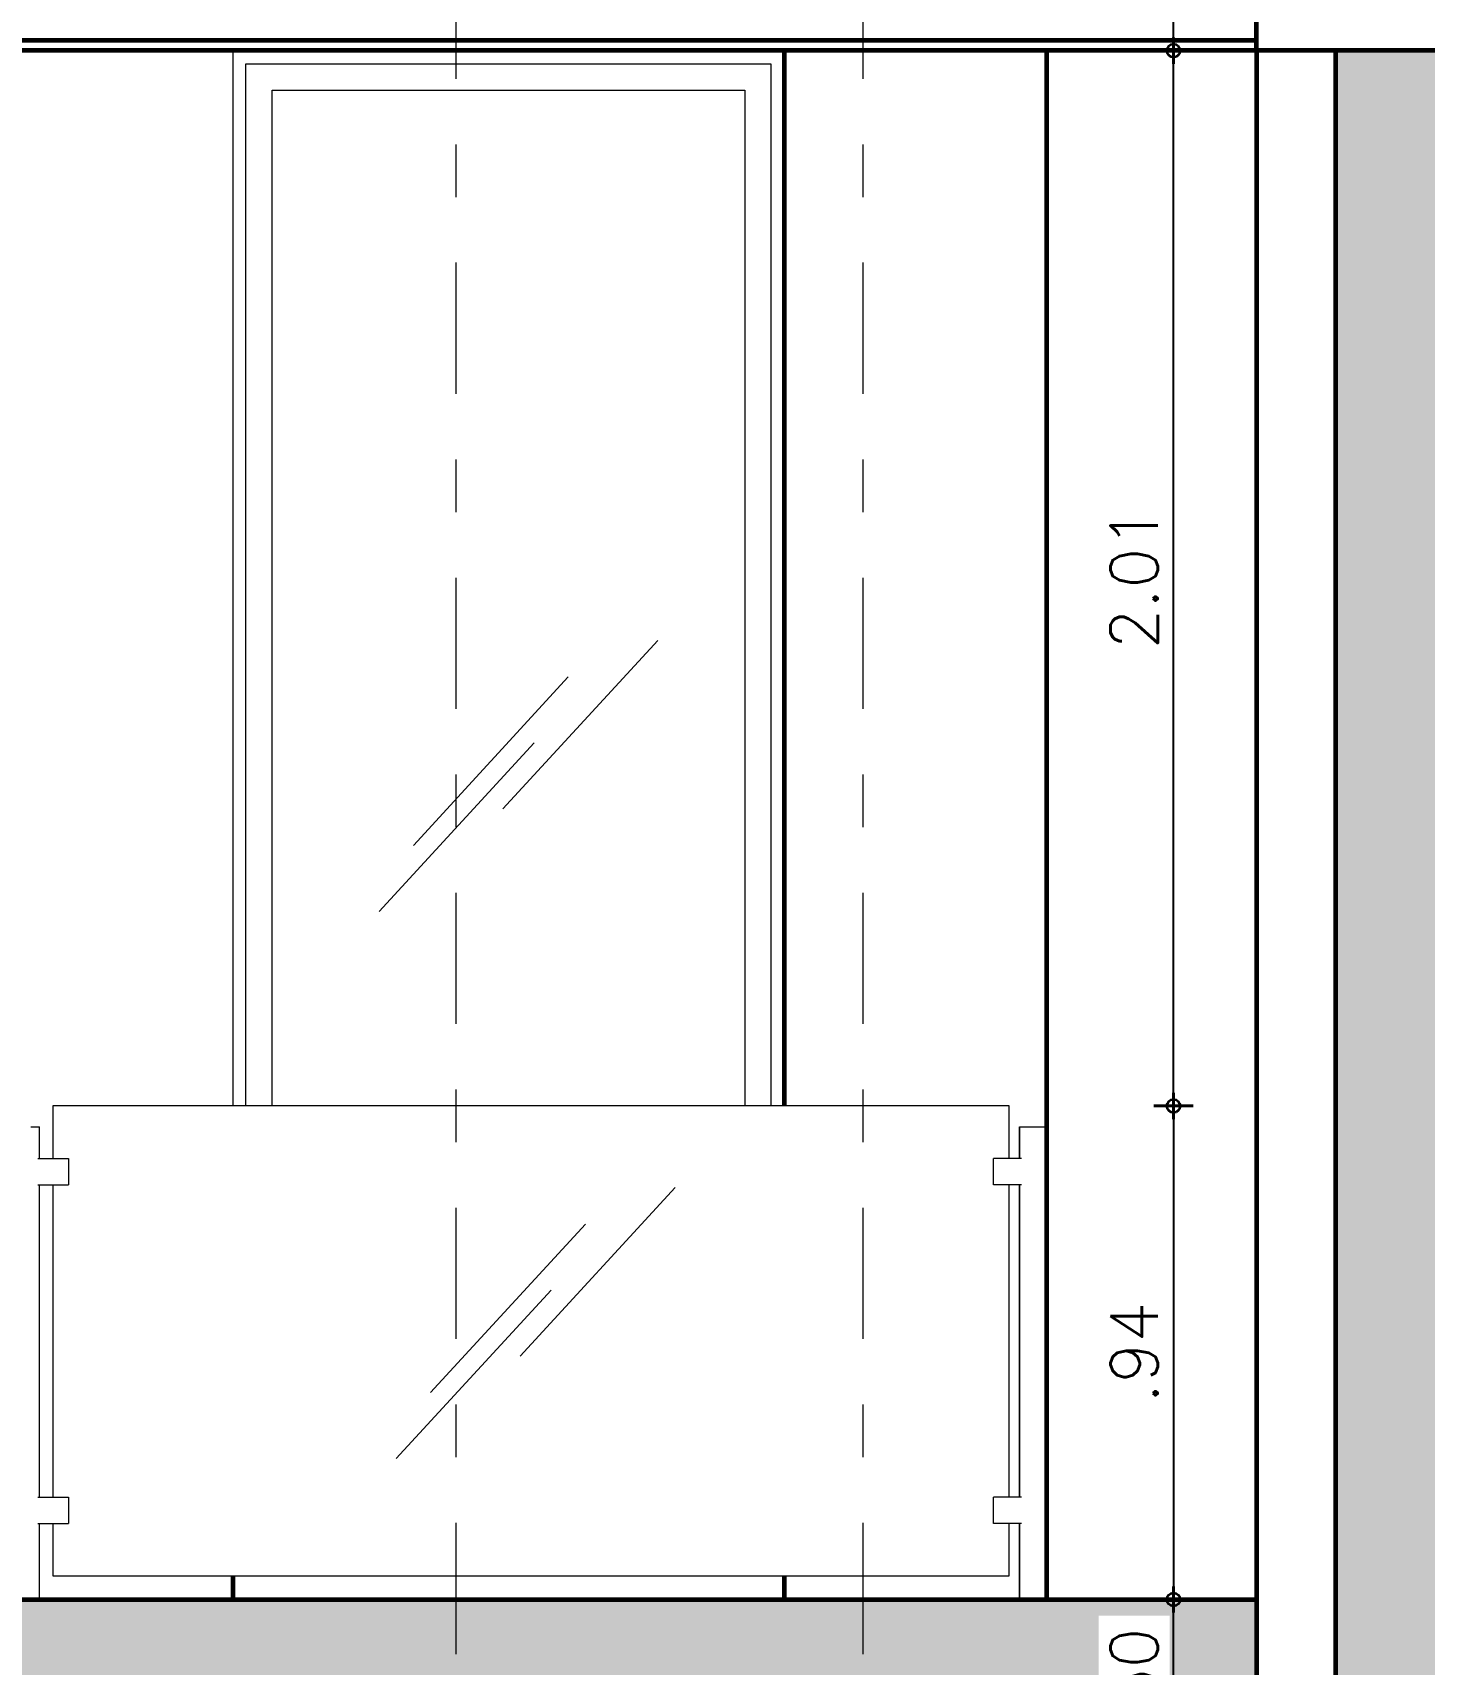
# Model space of a CAD drawing. Header units: metres. Extents: x -50 to 76, y -61 to 14.
# Drawn here: x 30.873 to 33.523, y -51.12 to -48.013 of the extents above; entities that cross this region are included whole.
import ezdxf

# ---------------------------------------------------------------- set-up
doc = ezdxf.new("R2010")
doc.units = ezdxf.units.M
doc.header["$MEASUREMENT"] = 0
doc.set_wipeout_variables(frame=1)
for name, pattern in [('CENTERX2', [4, 2.5, -0.5, 0.5, -0.5]), ('DASHDOT2', [0.5, 0.25, -0.125, 0, -0.125]), ('Wipeout_Contour', [1, 0, -1])]:
    doc.linetypes.add(name, pattern=pattern)
for name, color, linetype, lineweight in [('1 ACHURADO PLACAS', 45, 'Continuous', 15), ('1 CALCAS', 255, 'Continuous', 60), ('1 VENTTANAS', 2, 'Continuous', 18), ('COTA10', 153, 'Continuous', 13), ('COTAS', 251, 'Continuous', 35), ('EJES', 251, 'CENTERX2', 0), ('Interior - Escaleras & Barandillas_Pluma_Nº__11', 171, 'Continuous', 18)]:
    doc.layers.add(name, color=color, linetype=linetype, lineweight=lineweight)
for name, color, linetype in [('Interior - Escaleras & Barandillas', 7, 'Continuous'), ('Nuevo_1 PLACA 2DO PISO', 7, 'Continuous'), ('Nuevo_Estructura - Carga', 7, 'Continuous')]:
    doc.layers.add(name, color=color, linetype=linetype)
for name, color, linetype, lineweight, true_color in [('Interior - Escaleras & Barandillas_Pluma_Nº__91', 171, 'Continuous', 13, 0xaaaaff), ('Nuevo_1 PLACA 2DO PISO_Pluma_Nº__169', 7, 'Continuous', 13, 0x68b353), ('Nuevo_1 PLACA 2DO PISO_Pluma_Nº__29', 7, 'Continuous', 35, 0x3dad99), ('Nuevo_Estructura - Carga_Pluma_Nº__169', 7, 'Continuous', 13, 0x68b353), ('Nuevo_Estructura - Carga_Pluma_Nº__29', 7, 'Continuous', 35, 0x3dad99)]:
    doc.layers.add(name, color=color, linetype=linetype, lineweight=lineweight, true_color=true_color)
doc.styles.add('cotas', font='romans.shx')
doc.dimstyles.new('COT-50', dxfattribs={"dimscale": 0.5, "dimtxt": 0.18, "dimasz": 0.05, "dimexe": 0.08, "dimexo": 0.1, "dimgap": 0.06, "dimtad": 1, "dimzin": 4, "dimdsep": 46, "dimtxsty": 'cotas', "dimblk1": 'COTA', "dimblk2": 'COTA', "dimsah": 1, "dimcen": 0.09, "dimse1": 1, "dimse2": 1, "dimclrd": 256, "dimclre": 253, "dimclrt": 14, "dimadec": 0, "dimazin": 0, "dimtfac": 1, "dimtix": 1, "dimtmove": 0, "dimatfit": 3, "dimldrblk": 'COTA', "dimfxl": 1, "dimtfill": 1, "dimtfillclr": 256, "dimtolj": 1, "dimtzin": 12, "dimarcsym": 0})
pattern_1 = [(0, (28.8539, -54.24685), (0, 0.62354), [0.06, -0.3]), (0, (29.0339, -53.9351), (0, 0.62354), [0.06, -0.3]), (60, (28.8539, -54.24685), (-0.54, 0.31177), [0.06, -0.3]), (60, (29.2139, -54.24685), (-0.54, 0.31177), [0.06, -0.3]), (120, (28.9139, -54.24685), (0.54, 0.31177), [0.06, -0.3]), (120, (29.2739, -54.24685), (0.54, 0.31177), [0.06, -0.3]), (0, (28.85388, -54.18685), (0, 0.12), [0, -0.12, 0, -0.18]), (45, (28.91388, -54.18685), (-0.0848528, 0.0848528), [0, -0.09, 0, -0.15])]

# ---------------------------------------------------------------- blocks, each defined once
blk = doc.blocks.new('COTA')
for p, q in [((0, 1.5), (0, -1.5)), ((-1, 0), (1, 0))]:
    blk.add_line(p, q)
blk.add_circle((0, 0), 0.5)
blk = doc.blocks.new('*D889')
at = {"layer": 'COTAS', "lineweight": -2, "transparency": 16777216}
blk.add_line((33.0456, -50.0819), (33.0456, -50.9719), dxfattribs=at)
at = {"layer": 'Defpoints', "color": 0, "transparency": 16777216}
for p in [(32.7326, -50.0569), (32.8039, -50.9969), (33.0456, -50.9969)]:
    blk.add_point(p, dxfattribs=at)
at = {"layer": 'COTAS', "lineweight": -2, "transparency": 16777216, "xscale": 0.025, "yscale": 0.025, "zscale": 0.025}
for p, rotation in [((33.0456, -50.0569), 90), ((33.0456, -50.9969), 270)]:
    blk.add_blockref('COTA', p, dxfattribs=dict(at, rotation=rotation))
at = {"layer": 'COTAS', "color": 14, "transparency": 16777216, "insert": (32.9706, -50.5269), "char_height": 0.09, "attachment_point": 5, "rotation": 90, "style": 'cotas', "bg_fill": 3, "box_fill_scale": 1.25, "bg_fill_color": 256, "bg_fill_true_color": 13158600, "bg_fill_transparency": 0}
blk.add_mtext('\\A1;.94', dxfattribs=at)
blk = doc.blocks.new('*D890')
at = {"layer": 'COTAS', "lineweight": -2, "transparency": 16777216}
blk.add_line((33.0456, -50.0319), (33.0456, -48.0719), dxfattribs=at)
at = {"layer": 'Defpoints', "color": 0, "transparency": 16777216}
for p in [(32.8039, -48.0469), (33.0456, -48.0469), (32.7326, -50.0569)]:
    blk.add_point(p, dxfattribs=at)
at = {"layer": 'COTAS', "lineweight": -2, "transparency": 16777216, "xscale": 0.025, "yscale": 0.025, "zscale": 0.025}
for p, rotation in [((33.0456, -48.0469), 90), ((33.0456, -50.0569), 270)]:
    blk.add_blockref('COTA', p, dxfattribs=dict(at, rotation=rotation))
at = {"layer": 'COTAS', "color": 14, "transparency": 16777216, "insert": (32.9706, -49.0519), "char_height": 0.09, "attachment_point": 5, "rotation": 90, "style": 'cotas', "bg_fill": 3, "box_fill_scale": 1.25, "bg_fill_color": 256, "bg_fill_true_color": 13158600, "bg_fill_transparency": 0}
blk.add_mtext('\\A1;2.01', dxfattribs=at)
blk = doc.blocks.new('*D891')
at = {"layer": 'COTAS', "lineweight": -2, "transparency": 16777216}
blk.add_line((33.0456, -48.0219), (33.0456, -47.7719), dxfattribs=at)
at = {"layer": 'Defpoints', "color": 0, "transparency": 16777216}
for p in [(33.0456, -47.7469), (35.6442, -47.7469), (35.6442, -48.0469)]:
    blk.add_point(p, dxfattribs=at)
at = {"layer": 'COTAS', "lineweight": -2, "transparency": 16777216, "xscale": 0.025, "yscale": 0.025, "zscale": 0.025}
for p, rotation in [((33.0456, -47.7469), 90), ((33.0456, -48.0469), 270)]:
    blk.add_blockref('COTA', p, dxfattribs=dict(at, rotation=rotation))
at = {"layer": 'COTAS', "color": 14, "transparency": 16777216, "insert": (32.9706, -47.8969), "char_height": 0.09, "attachment_point": 5, "rotation": 90, "style": 'cotas', "bg_fill": 3, "box_fill_scale": 1.25, "bg_fill_color": 256, "bg_fill_true_color": 13158600, "bg_fill_transparency": 0}
blk.add_mtext('\\A1;.30', dxfattribs=at)
blk = doc.blocks.new('*D894')
at = {"layer": 'COTAS', "lineweight": -2, "transparency": 16777216}
blk.add_line((33.0456, -51.2719), (33.0456, -51.0219), dxfattribs=at)
at = {"layer": 'Defpoints', "color": 0, "transparency": 16777216}
for p in [(33.0456, -50.9969), (34.1739, -50.9969), (34.1539, -51.2969)]:
    blk.add_point(p, dxfattribs=at)
at = {"layer": 'COTAS', "lineweight": -2, "transparency": 16777216, "xscale": 0.025, "yscale": 0.025, "zscale": 0.025}
for p, rotation in [((33.0456, -50.9969), 90), ((33.0456, -51.2969), 270)]:
    blk.add_blockref('COTA', p, dxfattribs=dict(at, rotation=rotation))
at = {"layer": 'COTAS', "color": 14, "transparency": 16777216, "insert": (32.9706, -51.1469), "char_height": 0.09, "attachment_point": 5, "rotation": 90, "style": 'cotas', "bg_fill": 3, "box_fill_scale": 1.25, "bg_fill_color": 256, "bg_fill_true_color": 13158600, "bg_fill_transparency": 0}
blk.add_mtext('\\A1;.30', dxfattribs=at)

msp = doc.modelspace()

# ---------------------------------------------------------------- hatches: boundary and pattern name
at = {"layer": 'Nuevo_Estructura - Carga_Pluma_Nº__169', "linetype": 'Continuous', "lineweight": 13, "true_color": 0x68b353}
h = msp.add_hatch(dxfattribs=at)
h.set_pattern_fill('HORMIGÓN_ARMADO', color=85, style=0, pattern_type=2)
h.set_pattern_definition(pattern_1)
h.paths.add_polyline_path([(35.6442, -48.0469), (35.6442, -47.7469), (33.2039, -47.7469), (33.2039, -48.0469)])

# ---------------------------------------------------------------- linework, layer by layer
at = {"layer": 'COTA10'}
for p, q in [((31.7684, -49.4912), (32.0635, -49.1704)), ((31.5978, -49.5605), (31.8929, -49.2398)), ((31.5327, -49.6862), (31.8278, -49.3655))]:
    msp.add_line(p, q, dxfattribs=at)

# ---------------------------------------------------------------- wipeouts: each hides what was drawn before it
at = {"color": 254, "linetype": 'Wipeout_Contour', "lineweight": 0, "ltscale": 96.119041}
msp.add_wipeout([(30.9108, -50.0569), (30.9108, -50.1569), (30.9408, -50.1569), (30.9408, -50.2069), (30.9108, -50.2069), (30.9108, -50.8019), (30.9408, -50.8019), (30.9408, -50.8519), (30.9108, -50.8519), (30.9108, -50.9519), (32.7326, -50.9519), (32.7326, -50.8519), (32.7026, -50.8519), (32.7026, -50.8019), (32.7326, -50.8019), (32.7326, -50.2069), (32.7026, -50.2069), (32.7026, -50.1569), (32.7326, -50.1569), (32.7326, -50.0569)], dxfattribs=at).dxf.layer = 'Interior - Escaleras & Barandillas'
at = {"color": 254, "linetype": 'Wipeout_Contour', "lineweight": 0, "ltscale": 22.772237}
msp.add_wipeout([(32.7526, -50.1569), (32.753, -50.1569), (32.753, -50.0969), (32.7526, -50.0969)], dxfattribs=at).dxf.layer = 'Interior - Escaleras & Barandillas'
at = {"color": 254, "linetype": 'Wipeout_Contour', "lineweight": 0, "ltscale": 21.672523}
msp.add_wipeout([(32.7526, -50.2069), (32.7526, -50.8019), (32.753, -50.8019), (32.753, -50.2069)], dxfattribs=at).dxf.layer = 'Interior - Escaleras & Barandillas'
at = {"color": 254, "linetype": 'Wipeout_Contour', "lineweight": 0, "ltscale": 24.213111}
msp.add_wipeout([(22.9539, -51.2969), (33.2039, -51.2969), (33.2039, -50.9969), (22.9539, -50.9969)], dxfattribs=at).dxf.layer = 'Nuevo_1 PLACA 2DO PISO'

# ---------------------------------------------------------------- next in the draw order: linework, layer by layer
at = {"layer": '1 CALCAS'}
for points in [[(32.3039, -48.0469), (32.3039, -50.0569)], [(31.2539, -50.9519), (31.2539, -50.9969)], [(32.3039, -50.9519), (32.3039, -50.9969)]]:
    msp.add_lwpolyline(points, dxfattribs=at)
at = {"layer": '1 VENTTANAS'}
msp.add_line((31.2539, -48.0469), (31.2539, -50.0569), dxfattribs=at)
for points in [[(31.2789, -50.0569), (31.2789, -48.0719), (32.2789, -48.0719), (32.2789, -50.0569)], [(31.3289, -50.0569), (31.3289, -48.1219), (32.2289, -48.1219), (32.2289, -50.0569)]]:
    msp.add_lwpolyline(points, dxfattribs=at)
at = {"layer": 'COTA10'}
for p, q in [((31.8011, -50.5332), (32.0962, -50.2124)), ((31.6304, -50.6025), (31.9255, -50.2817)), ((31.5653, -50.7282), (31.8604, -50.4075))]:
    msp.add_line(p, q, dxfattribs=at)
at = {"layer": 'EJES', "linetype": 'DASHDOT2'}
for p, q in [((31.6789, -45.4507), (31.6789, -55.6003)), ((32.4539, -45.4507), (32.4539, -55.6003))]:
    msp.add_line(p, q, dxfattribs=at)
at = {"layer": 'Interior - Escaleras & Barandillas_Pluma_Nº__11', "color": 171, "linetype": 'Continuous', "lineweight": 18}
for p, q in [((32.7326, -50.0569), (30.9108, -50.0569)), ((30.9108, -50.9519), (32.7326, -50.9519))]:
    msp.add_line(p, q, dxfattribs=at)
at = {"layer": 'Nuevo_1 PLACA 2DO PISO_Pluma_Nº__29', "color": 135, "linetype": 'Continuous', "lineweight": 35, "true_color": 0x3dad99}
msp.add_line((33.2039, -50.9969), (27.6039, -50.9969), dxfattribs=at)

# ---------------------------------------------------------------- next in the draw order: wipeouts: each hides what was drawn before it
at = {"color": 254, "linetype": 'Wipeout_Contour', "lineweight": 0, "ltscale": 22.774237}
msp.add_wipeout([(32.753, -50.0969), (32.753, -50.1569), (32.7541, -50.1569), (32.7541, -50.0969)], dxfattribs=at).dxf.layer = 'Interior - Escaleras & Barandillas'
at = {"color": 254, "linetype": 'Wipeout_Contour', "lineweight": 0, "ltscale": 21.674627}
msp.add_wipeout([(32.753, -50.2069), (32.753, -50.8019), (32.7541, -50.8019), (32.7541, -50.2069)], dxfattribs=at).dxf.layer = 'Interior - Escaleras & Barandillas'
at = {"color": 254, "linetype": 'Wipeout_Contour', "lineweight": 0, "ltscale": 33.890508}
msp.add_wipeout([(35.6442, -48.0469), (35.6442, -47.7469), (33.2039, -47.7469), (33.2039, -48.0469)], dxfattribs=at).dxf.layer = 'Nuevo_Estructura - Carga'

# ---------------------------------------------------------------- next in the draw order: hatches: boundary and pattern name
at = {"layer": '1 ACHURADO PLACAS'}
h = msp.add_hatch(dxfattribs=at)
h.set_pattern_fill('AR-RSHKE', color=256, scale=0.008, angle=90)
h.paths.add_polyline_path([(34.5289, -46.7469), (33.3539, -46.7469), (33.3539, -47.7469), (33.6108, -47.7469), (33.5455, -47.6818), (33.6762, -47.6818), (33.6108, -47.7469), (34.5289, -47.7469)])
h.paths.add_polyline_path([(35.4789, -46.7469), (34.5289, -46.7469), (34.5289, -47.7469), (35.4789, -47.7469)])
h.paths.add_polyline_path([(36.9289, -46.7469), (35.4789, -46.7469), (35.4789, -47.7469), (35.6442, -47.7469), (35.6442, -48.0469), (35.4789, -48.0469), (35.4789, -48.7969), (36.2539, -48.7969), (36.2539, -54.2469), (36.9289, -54.2469)])
h.paths.add_polyline_path([(37.6039, -46.7469), (36.983, -46.7469), (36.9289, -47.2693), (36.9289, -54.2469), (37.6039, -54.2469)])
h.paths.add_polyline_path([(35.4789, -48.0469), (34.6039, -48.0469), (34.6039, -48.7469), (34.5289, -48.7469), (34.5289, -48.7969), (35.4789, -48.7969)])
h.paths.add_polyline_path([(34.4539, -48.0469), (33.3539, -48.0469), (33.3539, -51.2969), (33.3539, -54.2469), (34.1539, -54.2469), (34.1539, -48.7969), (34.5289, -48.7969), (34.5289, -48.7469), (34.4539, -48.7469)])
h.paths.add_polyline_path([(33.5253, -47.688), (34.281, -47.6871), (34.2808, -47.4745), (33.5251, -47.4753)], flags=24)
h.paths.add_polyline_path([(34.3326, -47.5998), (35.5431, -47.5998), (35.5431, -47.27), (34.3326, -47.27)], flags=9)

# ---------------------------------------------------------------- next in the draw order: linework, layer by layer
at = {"layer": '1 CALCAS'}
for p, q in [((28.2539, -48.0269), (33.2039, -48.0269)), ((33.2039, -48.0469), (28.2539, -48.0469)), ((33.2039, -48.0469), (33.2039, -50.9969)), ((33.3539, -48.0469), (33.3539, -51.2969))]:
    msp.add_line(p, q, dxfattribs=at)
msp.add_lwpolyline([(33.2039, -47.7469), (35.6442, -47.7469), (35.6442, -48.0469), (33.2039, -48.0469)], close=True, dxfattribs=at)
at = {"layer": 'EJES', "linetype": 'DASHDOT2'}
msp.add_line((33.2039, -45.4507), (33.2039, -55.6003), dxfattribs=at)
at = {"layer": 'Nuevo_Estructura - Carga_Pluma_Nº__29', "color": 135, "linetype": 'Continuous', "lineweight": 35, "true_color": 0x3dad99}
for p, q in [((33.2039, -47.7469), (33.2039, -48.0269)), ((33.3539, -48.0469), (33.2039, -48.0469)), ((34.4539, -48.0469), (33.3539, -48.0469))]:
    msp.add_line(p, q, dxfattribs=at)

# ---------------------------------------------------------------- next in the draw order: wipeouts: each hides what was drawn before it
at = {"color": 254, "linetype": 'Wipeout_Contour', "lineweight": 0, "ltscale": 16.913048}
msp.add_wipeout([(30.8726, -50.9969), (30.8758, -50.9969), (30.8758, -50.0969), (30.8726, -50.0969)], dxfattribs=at).dxf.layer = 'Interior - Escaleras & Barandillas'
at = {"color": 254, "linetype": 'Wipeout_Contour', "lineweight": 0, "ltscale": 20.574777}
msp.add_wipeout([(32.7526, -50.8519), (32.7526, -50.9969), (32.753, -50.9969), (32.753, -50.8519)], dxfattribs=at).dxf.layer = 'Interior - Escaleras & Barandillas'

# ---------------------------------------------------------------- next in the draw order: wipeouts: each hides what was drawn before it
at = {"color": 254, "linetype": 'Wipeout_Contour', "lineweight": 0, "ltscale": 16.918809}
msp.add_wipeout([(30.8758, -50.9969), (30.8786, -50.9969), (30.8786, -50.0969), (30.8758, -50.0969)], dxfattribs=at).dxf.layer = 'Interior - Escaleras & Barandillas'
at = {"color": 254, "linetype": 'Wipeout_Contour', "lineweight": 0, "ltscale": 20.576991}
msp.add_wipeout([(32.753, -50.9969), (32.7541, -50.9969), (32.7541, -50.8519), (32.753, -50.8519)], dxfattribs=at).dxf.layer = 'Interior - Escaleras & Barandillas'

# ---------------------------------------------------------------- next in the draw order: wipeouts: each hides what was drawn before it
at = {"color": 254, "linetype": 'Wipeout_Contour', "lineweight": 0, "ltscale": 16.923922}
msp.add_wipeout([(30.8786, -50.0969), (30.8786, -50.9969), (30.8811, -50.9969), (30.8811, -50.0969)], dxfattribs=at).dxf.layer = 'Interior - Escaleras & Barandillas'
at = {"color": 254, "linetype": 'Wipeout_Contour', "lineweight": 0, "ltscale": 66.409846}
msp.add_wipeout([(32.7541, -50.0969), (32.7541, -50.1569), (32.7553, -50.1569), (32.7553, -50.2069), (32.7541, -50.2069), (32.7541, -50.8019), (32.7553, -50.8019), (32.7553, -50.8519), (32.7541, -50.8519), (32.7541, -50.9969), (32.756, -50.9969), (32.756, -50.0969)], dxfattribs=at).dxf.layer = 'Interior - Escaleras & Barandillas'

# ---------------------------------------------------------------- next in the draw order: wipeouts: each hides what was drawn before it
at = {"color": 254, "linetype": 'Wipeout_Contour', "lineweight": 0, "ltscale": 50.28366}
msp.add_wipeout([(30.8831, -50.0969), (30.8811, -50.0969), (30.8811, -50.9969), (30.8831, -50.9969), (30.8831, -50.8519), (30.8824, -50.8519), (30.8824, -50.8019), (30.8831, -50.8019), (30.8831, -50.2069), (30.8824, -50.2069), (30.8824, -50.1569), (30.8831, -50.1569)], dxfattribs=at).dxf.layer = 'Interior - Escaleras & Barandillas'
at = {"color": 254, "linetype": 'Wipeout_Contour', "lineweight": 0, "ltscale": 21.562864}
msp.add_wipeout([(32.756, -50.0969), (32.756, -50.9969), (32.7585, -50.9969), (32.7585, -50.0969)], dxfattribs=at).dxf.layer = 'Interior - Escaleras & Barandillas'

# ---------------------------------------------------------------- next in the draw order: wipeouts: each hides what was drawn before it
at = {"color": 254, "linetype": 'Wipeout_Contour', "lineweight": 0, "ltscale": 18.475279}
msp.add_wipeout([(30.8831, -50.1569), (30.8845, -50.1569), (30.8845, -50.0969), (30.8831, -50.0969)], dxfattribs=at).dxf.layer = 'Interior - Escaleras & Barandillas'
at = {"color": 254, "linetype": 'Wipeout_Contour', "lineweight": 0, "ltscale": 21.570924}
msp.add_wipeout([(32.7585, -50.9969), (32.7615, -50.9969), (32.7615, -50.0969), (32.7585, -50.0969)], dxfattribs=at).dxf.layer = 'Interior - Escaleras & Barandillas'
at = {"color": 254, "linetype": 'Wipeout_Contour', "lineweight": 0, "ltscale": 17.098244}
msp.add_wipeout([(30.8831, -50.2069), (30.8831, -50.8019), (30.8845, -50.8019), (30.8845, -50.2069)], dxfattribs=at).dxf.layer = 'Interior - Escaleras & Barandillas'
at = {"color": 254, "linetype": 'Wipeout_Contour', "lineweight": 0, "ltscale": 15.686042}
msp.add_wipeout([(30.8831, -50.9969), (30.8845, -50.9969), (30.8845, -50.8519), (30.8831, -50.8519)], dxfattribs=at).dxf.layer = 'Interior - Escaleras & Barandillas'

# ---------------------------------------------------------------- next in the draw order: wipeouts: each hides what was drawn before it
at = {"color": 254, "linetype": 'Wipeout_Contour', "lineweight": 0, "ltscale": 18.477413}
msp.add_wipeout([(30.8845, -50.1569), (30.8854, -50.1569), (30.8854, -50.0969), (30.8845, -50.0969)], dxfattribs=at).dxf.layer = 'Interior - Escaleras & Barandillas'
at = {"color": 254, "linetype": 'Wipeout_Contour', "lineweight": 0, "ltscale": 21.580552}
msp.add_wipeout([(32.7615, -50.9969), (32.7651, -50.9969), (32.7651, -50.0969), (32.7615, -50.0969)], dxfattribs=at).dxf.layer = 'Interior - Escaleras & Barandillas'
at = {"color": 254, "linetype": 'Wipeout_Contour', "lineweight": 0, "ltscale": 17.100545}
msp.add_wipeout([(30.8845, -50.8019), (30.8854, -50.8019), (30.8854, -50.2069), (30.8845, -50.2069)], dxfattribs=at).dxf.layer = 'Interior - Escaleras & Barandillas'
at = {"color": 254, "linetype": 'Wipeout_Contour', "lineweight": 0, "ltscale": 15.688561}
msp.add_wipeout([(30.8854, -50.8519), (30.8845, -50.8519), (30.8845, -50.9969), (30.8854, -50.9969)], dxfattribs=at).dxf.layer = 'Interior - Escaleras & Barandillas'

# ---------------------------------------------------------------- next in the draw order: wipeouts: each hides what was drawn before it
at = {"color": 254, "linetype": 'Wipeout_Contour', "lineweight": 0, "ltscale": 18.478523}
msp.add_wipeout([(30.8858, -50.0969), (30.8854, -50.0969), (30.8854, -50.1569), (30.8858, -50.1569)], dxfattribs=at).dxf.layer = 'Interior - Escaleras & Barandillas'
at = {"color": 254, "linetype": 'Wipeout_Contour', "lineweight": 0, "ltscale": 21.591458}
msp.add_wipeout([(32.7651, -50.9969), (32.7691, -50.9969), (32.7691, -50.0969), (32.7651, -50.0969)], dxfattribs=at).dxf.layer = 'Interior - Escaleras & Barandillas'
at = {"color": 254, "linetype": 'Wipeout_Contour', "lineweight": 0, "ltscale": 17.101744}
msp.add_wipeout([(30.8854, -50.2069), (30.8854, -50.8019), (30.8858, -50.8019), (30.8858, -50.2069)], dxfattribs=at).dxf.layer = 'Interior - Escaleras & Barandillas'
at = {"color": 254, "linetype": 'Wipeout_Contour', "lineweight": 0, "ltscale": 15.689874}
msp.add_wipeout([(30.8858, -50.8519), (30.8854, -50.8519), (30.8854, -50.9969), (30.8858, -50.9969)], dxfattribs=at).dxf.layer = 'Interior - Escaleras & Barandillas'

# ---------------------------------------------------------------- next in the draw order: linework, layer by layer
at = {"layer": 'Interior - Escaleras & Barandillas_Pluma_Nº__11', "color": 171, "linetype": 'Continuous', "lineweight": 18}
for p, q in [((30.8692, -50.0969), (30.8726, -50.0969)), ((30.8726, -50.0969), (30.8758, -50.0969)), ((30.8758, -50.0969), (30.8786, -50.0969)), ((30.8786, -50.0969), (30.8811, -50.0969)), ((30.8811, -50.0969), (30.8831, -50.0969)), ((30.8831, -50.0969), (30.8845, -50.0969)), ((30.8845, -50.0969), (30.8854, -50.0969)), ((30.8854, -50.0969), (30.8858, -50.0969)), ((30.8858, -50.1569), (30.8858, -50.0969)), ((32.7526, -50.0969), (32.753, -50.0969)), ((32.7526, -50.1569), (32.7526, -50.0969)), ((30.8858, -50.8019), (30.8858, -50.2069)), ((32.7526, -50.8019), (32.7526, -50.2069)), ((30.8858, -50.9969), (30.8858, -50.8519)), ((32.7526, -50.9969), (32.7526, -50.8519))]:
    msp.add_line(p, q, dxfattribs=at)

# ---------------------------------------------------------------- next in the draw order: wipeouts: each hides what was drawn before it
at = {"color": 254, "linetype": 'Wipeout_Contour', "lineweight": 0, "ltscale": 21.603311}
msp.add_wipeout([(32.7691, -50.9969), (32.7733, -50.9969), (32.7733, -50.0969), (32.7691, -50.0969)], dxfattribs=at).dxf.layer = 'Interior - Escaleras & Barandillas'

# ---------------------------------------------------------------- next in the draw order: linework, layer by layer
at = {"layer": 'Interior - Escaleras & Barandillas_Pluma_Nº__11', "color": 171, "linetype": 'Continuous', "lineweight": 18}
for p, q in [((32.753, -50.0969), (32.7541, -50.0969)), ((32.7541, -50.0969), (32.756, -50.0969))]:
    msp.add_line(p, q, dxfattribs=at)

# ---------------------------------------------------------------- next in the draw order: wipeouts: each hides what was drawn before it
at = {"color": 254, "linetype": 'Wipeout_Contour', "lineweight": 0, "ltscale": 21.615753}
msp.add_wipeout([(32.7733, -50.9969), (32.7776, -50.9969), (32.7776, -50.0969), (32.7733, -50.0969)], dxfattribs=at).dxf.layer = 'Interior - Escaleras & Barandillas'
at = {"color": 254, "linetype": 'Wipeout_Contour', "lineweight": 0, "ltscale": 18.325054}
msp.add_wipeout([(30.9408, -50.1569), (30.8824, -50.1569), (30.8824, -50.2069), (30.9408, -50.2069)], dxfattribs=at).dxf.layer = 'Interior - Escaleras & Barandillas'
at = {"color": 254, "linetype": 'Wipeout_Contour', "lineweight": 0, "ltscale": 22.544155}
msp.add_wipeout([(32.7026, -50.2069), (32.7553, -50.2069), (32.7553, -50.1569), (32.7026, -50.1569)], dxfattribs=at).dxf.layer = 'Interior - Escaleras & Barandillas'
at = {"color": 254, "linetype": 'Wipeout_Contour', "lineweight": 0, "ltscale": 16.078617}
msp.add_wipeout([(30.9408, -50.8019), (30.8824, -50.8019), (30.8824, -50.8519), (30.9408, -50.8519)], dxfattribs=at).dxf.layer = 'Interior - Escaleras & Barandillas'
at = {"color": 254, "linetype": 'Wipeout_Contour', "lineweight": 0, "ltscale": 20.760438}
msp.add_wipeout([(32.7026, -50.8519), (32.7553, -50.8519), (32.7553, -50.8019), (32.7026, -50.8019)], dxfattribs=at).dxf.layer = 'Interior - Escaleras & Barandillas'

# ---------------------------------------------------------------- next in the draw order: linework, layer by layer
at = {"layer": 'Interior - Escaleras & Barandillas_Pluma_Nº__11', "color": 171, "linetype": 'Continuous', "lineweight": 18}
for p, q in [((30.9108, -50.0569), (30.9108, -50.1569)), ((32.7326, -50.1569), (32.7326, -50.0569)), ((32.756, -50.0969), (32.7585, -50.0969)), ((32.7585, -50.0969), (32.7615, -50.0969)), ((30.9108, -50.2069), (30.9108, -50.8019)), ((32.7326, -50.8019), (32.7326, -50.2069)), ((30.9108, -50.8519), (30.9108, -50.9519)), ((32.7326, -50.9519), (32.7326, -50.8519))]:
    msp.add_line(p, q, dxfattribs=at)
at = {"layer": 'Interior - Escaleras & Barandillas_Pluma_Nº__91', "color": 161, "linetype": 'Continuous', "lineweight": 13, "true_color": 0xaaaaff}
for p, q in [((30.8824, -50.1569), (30.9408, -50.1569)), ((30.9408, -50.1569), (30.9408, -50.2069)), ((32.7553, -50.1569), (32.7026, -50.1569)), ((32.7026, -50.2069), (32.7026, -50.1569)), ((30.8824, -50.2069), (30.9408, -50.2069)), ((32.7553, -50.2069), (32.7026, -50.2069)), ((30.8824, -50.8019), (30.9408, -50.8019)), ((30.9408, -50.8019), (30.9408, -50.8519)), ((32.7553, -50.8019), (32.7026, -50.8019)), ((32.7026, -50.8519), (32.7026, -50.8019)), ((30.8824, -50.8519), (30.9408, -50.8519)), ((32.7553, -50.8519), (32.7026, -50.8519))]:
    msp.add_line(p, q, dxfattribs=at)

# ---------------------------------------------------------------- next in the draw order: wipeouts: each hides what was drawn before it
at = {"color": 254, "linetype": 'Wipeout_Contour', "lineweight": 0, "ltscale": 21.628405}
msp.add_wipeout([(32.7776, -50.9969), (32.782, -50.9969), (32.782, -50.0969), (32.7776, -50.0969)], dxfattribs=at).dxf.layer = 'Interior - Escaleras & Barandillas'

# ---------------------------------------------------------------- next in the draw order: linework, layer by layer
at = {"layer": 'Interior - Escaleras & Barandillas_Pluma_Nº__11', "color": 171, "linetype": 'Continuous', "lineweight": 18}
msp.add_line((32.7615, -50.0969), (32.7651, -50.0969), dxfattribs=at)

# ---------------------------------------------------------------- next in the draw order: wipeouts: each hides what was drawn before it
at = {"color": 254, "linetype": 'Wipeout_Contour', "lineweight": 0, "ltscale": 21.640885}
msp.add_wipeout([(32.782, -50.9969), (32.7862, -50.9969), (32.7862, -50.0969), (32.782, -50.0969)], dxfattribs=at).dxf.layer = 'Interior - Escaleras & Barandillas'

# ---------------------------------------------------------------- next in the draw order: linework, layer by layer
at = {"layer": 'Interior - Escaleras & Barandillas_Pluma_Nº__11', "color": 171, "linetype": 'Continuous', "lineweight": 18}
msp.add_line((32.7651, -50.0969), (32.7691, -50.0969), dxfattribs=at)

# ---------------------------------------------------------------- next in the draw order: wipeouts: each hides what was drawn before it
at = {"color": 254, "linetype": 'Wipeout_Contour', "lineweight": 0, "ltscale": 21.652811}
msp.add_wipeout([(32.7862, -50.9969), (32.7901, -50.9969), (32.7901, -50.0969), (32.7862, -50.0969)], dxfattribs=at).dxf.layer = 'Interior - Escaleras & Barandillas'

# ---------------------------------------------------------------- next in the draw order: linework, layer by layer
at = {"layer": 'Interior - Escaleras & Barandillas_Pluma_Nº__11', "color": 171, "linetype": 'Continuous', "lineweight": 18}
msp.add_line((32.7691, -50.0969), (32.7733, -50.0969), dxfattribs=at)

# ---------------------------------------------------------------- next in the draw order: wipeouts: each hides what was drawn before it
at = {"color": 254, "linetype": 'Wipeout_Contour', "lineweight": 0, "ltscale": 21.66382}
msp.add_wipeout([(32.7901, -50.9969), (32.7937, -50.9969), (32.7937, -50.0969), (32.7901, -50.0969)], dxfattribs=at).dxf.layer = 'Interior - Escaleras & Barandillas'

# ---------------------------------------------------------------- next in the draw order: linework, layer by layer
at = {"layer": 'Interior - Escaleras & Barandillas_Pluma_Nº__11', "color": 171, "linetype": 'Continuous', "lineweight": 18}
msp.add_line((32.7733, -50.0969), (32.7776, -50.0969), dxfattribs=at)

# ---------------------------------------------------------------- next in the draw order: wipeouts: each hides what was drawn before it
at = {"color": 254, "linetype": 'Wipeout_Contour', "lineweight": 0, "ltscale": 21.673576}
msp.add_wipeout([(32.7937, -50.9969), (32.7968, -50.9969), (32.7968, -50.0969), (32.7937, -50.0969)], dxfattribs=at).dxf.layer = 'Interior - Escaleras & Barandillas'

# ---------------------------------------------------------------- next in the draw order: wipeouts: each hides what was drawn before it
at = {"color": 254, "linetype": 'Wipeout_Contour', "lineweight": 0, "ltscale": 21.681782}
msp.add_wipeout([(32.7968, -50.0969), (32.7968, -50.9969), (32.7993, -50.9969), (32.7993, -50.0969)], dxfattribs=at).dxf.layer = 'Interior - Escaleras & Barandillas'

# ---------------------------------------------------------------- next in the draw order: linework, layer by layer
at = {"layer": 'Interior - Escaleras & Barandillas_Pluma_Nº__11', "color": 171, "linetype": 'Continuous', "lineweight": 18}
msp.add_line((32.7776, -50.0969), (32.782, -50.0969), dxfattribs=at)

# ---------------------------------------------------------------- next in the draw order: wipeouts: each hides what was drawn before it
at = {"color": 254, "linetype": 'Wipeout_Contour', "lineweight": 0, "ltscale": 21.688186}
msp.add_wipeout([(32.7993, -50.9969), (32.8011, -50.9969), (32.8011, -50.0969), (32.7993, -50.0969)], dxfattribs=at).dxf.layer = 'Interior - Escaleras & Barandillas'

# ---------------------------------------------------------------- next in the draw order: wipeouts: each hides what was drawn before it
at = {"color": 254, "linetype": 'Wipeout_Contour', "lineweight": 0, "ltscale": 21.692592}
msp.add_wipeout([(32.8011, -50.9969), (32.8022, -50.9969), (32.8022, -50.0969), (32.8011, -50.0969)], dxfattribs=at).dxf.layer = 'Interior - Escaleras & Barandillas'

# ---------------------------------------------------------------- next in the draw order: linework, layer by layer
at = {"layer": 'Interior - Escaleras & Barandillas_Pluma_Nº__11', "color": 171, "linetype": 'Continuous', "lineweight": 18}
msp.add_line((32.782, -50.0969), (32.7862, -50.0969), dxfattribs=at)

# ---------------------------------------------------------------- next in the draw order: wipeouts: each hides what was drawn before it
at = {"color": 254, "linetype": 'Wipeout_Contour', "lineweight": 0, "ltscale": 21.694865}
msp.add_wipeout([(32.8022, -50.9969), (32.8026, -50.9969), (32.8026, -50.0969), (32.8022, -50.0969)], dxfattribs=at).dxf.layer = 'Interior - Escaleras & Barandillas'

# ---------------------------------------------------------------- next in the draw order: hatches: boundary and pattern name
at = {"layer": 'Nuevo_1 PLACA 2DO PISO_Pluma_Nº__169', "linetype": 'Continuous', "lineweight": 13, "true_color": 0x68b353}
h = msp.add_hatch(dxfattribs=at)
h.set_pattern_fill('HORMIGÓN_ARMADO', color=85, style=0, pattern_type=2)
h.set_pattern_definition(pattern_1)
h.paths.add_polyline_path([(22.9539, -51.2969), (33.2039, -51.2969), (33.2039, -50.9969), (22.9539, -50.9969)])

# ---------------------------------------------------------------- next in the draw order: linework, layer by layer
at = {"layer": '1 CALCAS'}
msp.add_line((32.8039, -48.0469), (32.8039, -50.9969), dxfattribs=at)
msp.add_lwpolyline([(22.9539, -50.9969), (33.2039, -50.9969), (33.2039, -51.2969), (22.9539, -51.2969)], close=True, dxfattribs=at)
at = {"layer": 'Interior - Escaleras & Barandillas_Pluma_Nº__11', "color": 171, "linetype": 'Continuous', "lineweight": 18}
for p, q in [((32.7862, -50.0969), (32.7901, -50.0969)), ((32.7901, -50.0969), (32.7937, -50.0969)), ((32.7937, -50.0969), (32.7968, -50.0969)), ((32.7968, -50.0969), (32.7993, -50.0969)), ((32.7993, -50.0969), (32.8011, -50.0969)), ((32.8011, -50.0969), (32.8022, -50.0969)), ((32.8022, -50.0969), (32.8026, -50.0969)), ((32.8026, -50.9969), (32.8026, -50.0969))]:
    msp.add_line(p, q, dxfattribs=at)

# ---------------------------------------------------------------- next in the draw order: dimensions: what is measured, and where the dimension line sits
at = {"layer": 'COTAS'}
dim = msp.add_linear_dim(base=(33.0456, -50.9969), p1=(32.7326, -50.0569), p2=(32.8039, -50.9969), angle=90, dimstyle='COT-50', dxfattribs=at)
dim.commit()
dim.dimension.update_dxf_attribs({"geometry": '*D889', "text_midpoint": (32.9706, -50.5269)})

# ---------------------------------------------------------------- next in the draw order: dimensions: what is measured, and where the dimension line sits
for base, p1, p2, picture, middle in [((33.0456, -48.0469), (32.7326, -50.0569), (32.8039, -48.0469), '*D890', (32.9706, -49.0519)), ((33.0456, -50.9969), (34.1539, -51.2969), (34.1739, -50.9969), '*D894', (32.9706, -51.1469))]:
    dim = msp.add_linear_dim(base=base, p1=p1, p2=p2, angle=90, dimstyle='COT-50', dxfattribs=at)
    dim.commit()
    dim.dimension.update_dxf_attribs({"geometry": picture, "text_midpoint": middle})

# ---------------------------------------------------------------- next in the draw order: dimensions: what is measured, and where the dimension line sits
dim = msp.add_linear_dim(base=(33.0456, -47.7469), p1=(35.6442, -48.0469), p2=(35.6442, -47.7469), angle=90, dimstyle='COT-50', dxfattribs=at)
dim.commit()
dim.dimension.update_dxf_attribs({"geometry": '*D891', "text_midpoint": (32.9706, -47.8969)})

doc.saveas('drawing.dxf')
